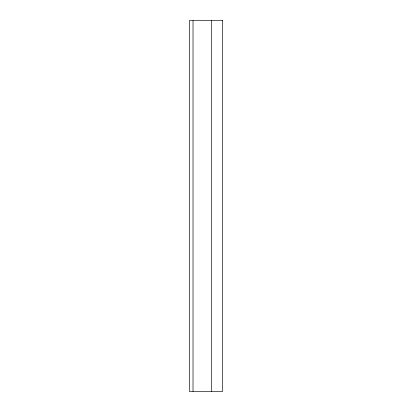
<?xml version="1.0" encoding="UTF-8"?>
<svg xmlns="http://www.w3.org/2000/svg" width="412" height="412" viewBox="0 0 412 412"><rect width="100%" height="100%" fill="white"/><g stroke="black" fill="none" stroke-linecap="round" stroke-linejoin="round"><path stroke-width="0.62" d="M211.562 20.6L211.562 391.4M193.022 20.6L193.022 391.4M222.686 20.6L189.314 20.6L189.314 391.4L222.686 391.4L222.686 20.6"/></g></svg>
